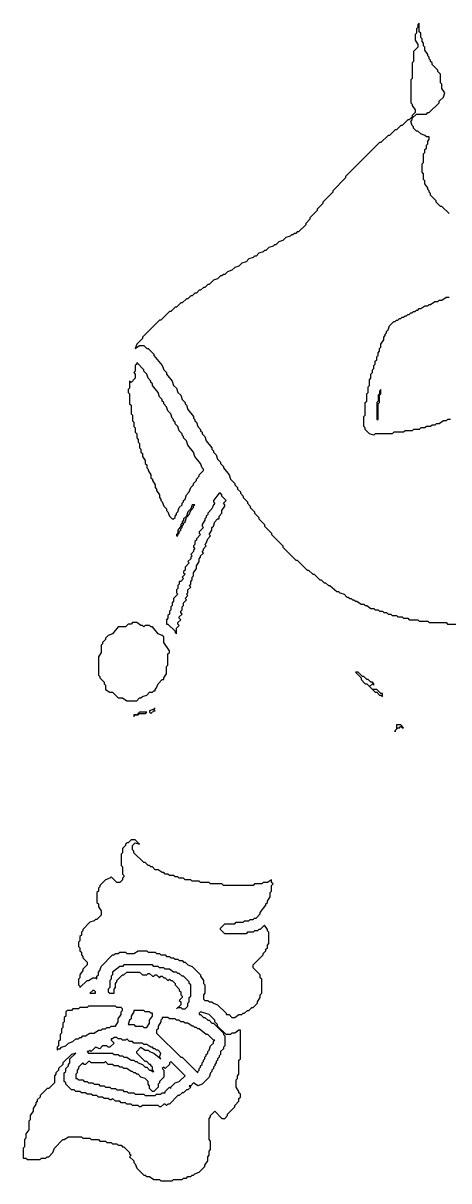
# Model space of a CAD drawing. Header units: millimetres. Extents: x 2.8 to 56.1, y 5.4 to 83.2.
# Drawn here: x 2.85 to 21.02, y 5.76 to 55.15 of the extents above; entities that cross this region are included whole.
import ezdxf

# ---------------------------------------------------------------- set-up
doc = ezdxf.new("R2010")
doc.units = ezdxf.units.MM
doc.layers.add('FILL_WHITE', color=7, linetype='Continuous')

msp = doc.modelspace()

# ---------------------------------------------------------------- linework, layer by layer
at = {"layer": 'FILL_WHITE'}
for points in [[(21.028, 47.03), (20.725, 47.333), (20.664, 47.333), (20.483, 47.515), (20.483, 47.576), (20.24, 47.818), (20.24, 47.879), (20.18, 47.939), (20.18, 48), (20.119, 48.061), (20.119, 48.121), (19.998, 48.303), (19.998, 48.424), (19.937, 48.485), (19.937, 48.727), (19.877, 48.788), (19.877, 49.152), (19.937, 49.212), (19.937, 49.576), (19.998, 49.636), (19.998, 49.758), (20.058, 49.818), (20.058, 49.939), (20.119, 50), (20.119, 50.121), (20.18, 50.182), (20.18, 50.303), (20.058, 50.303), (19.998, 50.364), (19.816, 50.424), (19.695, 50.545), (19.634, 50.545), (19.513, 50.667), (19.513, 50.727), (19.452, 50.788), (19.392, 50.97), (19.452, 51.03), (19.452, 51.091), (19.634, 51.273), (20.058, 51.273), (20.119, 51.333), (20.18, 51.333), (20.604, 51.758), (20.604, 51.818), (20.786, 52), (20.846, 52.182), (20.725, 52.364), (20.725, 52.545), (20.664, 52.606), (20.664, 52.97), (20.543, 53.091), (20.543, 53.152), (20.301, 53.394), (20.301, 53.455), (20.24, 53.515), (20.24, 53.576), (20.18, 53.636), (20.18, 53.697), (20.119, 53.758), (20.119, 53.818), (19.998, 54), (19.998, 54.121), (19.937, 54.182), (19.937, 54.303), (19.877, 54.364), (19.877, 54.485), (19.816, 54.545), (19.816, 54.727), (19.755, 54.788), (19.755, 55.152), (19.695, 55.091), (19.695, 54.97), (19.634, 54.909), (19.634, 54.727), (19.574, 54.667), (19.574, 54.424), (19.695, 54.242), (19.695, 54.121), (19.513, 53.939), (19.513, 53.515), (19.452, 53.455), (19.452, 52.788), (19.392, 52.727), (19.392, 51.758), (19.452, 51.697), (19.452, 51.636), (19.574, 51.455), (19.574, 51.333), (19.452, 51.212), (19.452, 51.152), (19.331, 51.03), (19.271, 51.03), (19.028, 50.788), (18.968, 50.788), (18.786, 50.606), (18.725, 50.606), (18.483, 50.364), (18.422, 50.364), (18.119, 50.061), (18.059, 50.061), (16.604, 48.606), (16.604, 48.545), (16.059, 48), (16.059, 47.939), (15.635, 47.515), (15.635, 47.455), (15.392, 47.212), (15.392, 47.152), (15.089, 46.848), (15.089, 46.788), (14.908, 46.606), (14.908, 46.545), (14.605, 46.242), (14.544, 46.242), (14.483, 46.182), (14.423, 46.182), (14.362, 46.121), (14.302, 46.121), (14.241, 46.061), (14.059, 46), (13.938, 45.879), (13.756, 45.818), (13.635, 45.697), (13.574, 45.697), (13.514, 45.636), (13.332, 45.576), (13.211, 45.455), (13.15, 45.455), (13.09, 45.394), (12.908, 45.333), (12.787, 45.212), (12.726, 45.212), (12.665, 45.152), (12.484, 45.091), (12.362, 44.97), (12.181, 44.909), (12.059, 44.788), (11.878, 44.727), (11.756, 44.606), (11.575, 44.545), (11.453, 44.424), (11.393, 44.424), (11.332, 44.364), (11.272, 44.364), (11.15, 44.242), (10.969, 44.182), (10.787, 44), (10.726, 44), (10.605, 43.879), (10.544, 43.879), (10.423, 43.758), (10.363, 43.758), (10.241, 43.636), (10.181, 43.636), (10.06, 43.515), (9.999, 43.515), (9.878, 43.394), (9.817, 43.394), (9.636, 43.212), (9.575, 43.212), (9.393, 43.03), (9.333, 43.03), (9.151, 42.848), (9.09, 42.848), (8.727, 42.485), (8.666, 42.485), (7.939, 41.758), (7.939, 41.697), (7.696, 41.455), (7.636, 41.273), (7.818, 41.394), (7.999, 41.394), (8.121, 41.273), (8.181, 41.273), (8.424, 41.03), (8.424, 40.97), (8.787, 40.545), (8.848, 40.364), (8.969, 40.242), (8.969, 40.182), (9.211, 39.879), (9.272, 39.697), (9.393, 39.576), (9.454, 39.394), (9.575, 39.273), (9.636, 39.091), (9.757, 38.97), (9.757, 38.909), (9.817, 38.848), (9.878, 38.667), (10.12, 38.364), (10.12, 38.303), (10.181, 38.242), (10.181, 38.182), (10.241, 38.121), (10.302, 37.939), (10.423, 37.818), (10.423, 37.758), (10.484, 37.697), (10.484, 37.636), (10.605, 37.515), (10.666, 37.333), (10.908, 37.03), (10.908, 36.97), (10.969, 36.909), (10.969, 36.848), (11.09, 36.727), (11.15, 36.545), (11.272, 36.424), (11.272, 36.364), (11.393, 36.242), (11.393, 36.182), (11.635, 35.879), (11.696, 35.697), (11.878, 35.515), (11.878, 35.455), (11.999, 35.333), (11.999, 35.273), (12.12, 35.152), (12.12, 35.091), (12.241, 34.97), (12.241, 34.909), (12.423, 34.727), (12.423, 34.667), (12.544, 34.545), (12.544, 34.485), (12.726, 34.303), (12.726, 34.242), (12.908, 34.061), (12.908, 34), (13.15, 33.758), (13.15, 33.697), (13.453, 33.394), (13.453, 33.333), (13.938, 32.848), (13.938, 32.788), (14.483, 32.242), (14.544, 32.242), (14.968, 31.818), (15.029, 31.818), (15.211, 31.636), (15.271, 31.636), (15.514, 31.394), (15.574, 31.394), (15.695, 31.273), (15.756, 31.273), (15.877, 31.152), (15.938, 31.152), (16.241, 30.909), (16.301, 30.909), (16.362, 30.848), (16.544, 30.788), (16.665, 30.667), (16.726, 30.667), (16.786, 30.606), (16.847, 30.606), (16.907, 30.545), (16.968, 30.545), (17.029, 30.485), (17.089, 30.485), (17.271, 30.364), (17.392, 30.364), (17.453, 30.303), (17.513, 30.303), (17.695, 30.182), (17.816, 30.182), (17.877, 30.121), (17.998, 30.121), (18.059, 30.061), (18.18, 30.061), (18.24, 30), (18.362, 30), (18.422, 29.939), (18.543, 29.939), (18.604, 29.879), (18.786, 29.879), (18.846, 29.818), (19.028, 29.818), (19.089, 29.758), (19.271, 29.758), (19.331, 29.697), (19.695, 29.697), (19.755, 29.636), (20.119, 29.636), (20.18, 29.576), (20.907, 29.576), (20.967, 29.515), (21.573, 29.515)], [(21.089, 38.242), (20.967, 38.242), (20.907, 38.182), (20.786, 38.182), (20.604, 38.061), (20.483, 38.061), (20.422, 38), (20.301, 38), (20.24, 37.939), (20.058, 37.939), (19.998, 37.879), (19.816, 37.879), (19.755, 37.818), (19.513, 37.818), (19.452, 37.758), (19.149, 37.758), (19.089, 37.697), (18.665, 37.697), (18.604, 37.636), (17.877, 37.636), (17.816, 37.576), (17.634, 37.636), (17.453, 37.818), (17.453, 37.879), (17.392, 37.939), (17.392, 38.364), (17.453, 38.424), (17.453, 38.97), (17.513, 39.03), (17.513, 39.333), (17.574, 39.394), (17.574, 39.636), (17.634, 39.697), (17.634, 39.939), (17.695, 40), (17.695, 40.182), (17.756, 40.242), (17.756, 40.364), (17.816, 40.424), (17.816, 40.545), (17.877, 40.606), (17.877, 40.727), (17.937, 40.788), (17.937, 40.909), (17.998, 40.97), (17.998, 41.091), (18.059, 41.152), (18.059, 41.273), (18.119, 41.333), (18.119, 41.455), (18.24, 41.636), (18.24, 41.758), (18.301, 41.818), (18.301, 41.879), (18.362, 41.939), (18.362, 42), (18.422, 42.061), (18.483, 42.242), (18.665, 42.424), (18.725, 42.424), (18.786, 42.485), (18.846, 42.485), (18.907, 42.545), (18.968, 42.545), (19.028, 42.606), (19.089, 42.606), (19.149, 42.667), (19.21, 42.667), (19.271, 42.727), (19.331, 42.727), (19.392, 42.788), (19.452, 42.788), (19.513, 42.848), (19.574, 42.848), (19.634, 42.909), (19.695, 42.909), (19.755, 42.97), (19.816, 42.97), (19.998, 43.091), (20.119, 43.091), (20.18, 43.152), (20.24, 43.152), (20.422, 43.273), (20.543, 43.273), (20.604, 43.333), (20.725, 43.333), (20.907, 43.455), (21.028, 43.455)]]:
    msp.add_lwpolyline(points, dxfattribs=at)
for points in [[(7.696, 40.667), (7.696, 40.606), (7.636, 40.545), (7.636, 40.303), (7.575, 40.242), (7.636, 40.182), (7.636, 40), (7.454, 39.818), (7.393, 39.879), (7.393, 39.576), (7.333, 39.515), (7.333, 39.394), (7.393, 39.333), (7.393, 38.909), (7.454, 38.848), (7.454, 38.485), (7.515, 38.424), (7.515, 38.182), (7.575, 38.121), (7.575, 37.939), (7.636, 37.879), (7.636, 37.697), (7.696, 37.636), (7.696, 37.455), (7.757, 37.394), (7.757, 37.273), (7.818, 37.212), (7.818, 37.03), (7.878, 36.97), (7.878, 36.848), (7.939, 36.788), (7.939, 36.667), (8.06, 36.485), (8.06, 36.364), (8.121, 36.303), (8.121, 36.182), (8.181, 36.121), (8.181, 36.061), (8.302, 35.879), (8.302, 35.758), (8.363, 35.697), (8.363, 35.636), (8.484, 35.455), (8.484, 35.333), (8.545, 35.273), (8.545, 35.212), (8.666, 35.03), (8.666, 34.909), (8.727, 34.848), (8.727, 34.788), (8.787, 34.727), (8.848, 34.545), (8.969, 34.424), (8.969, 34.364), (9.03, 34.303), (9.09, 34.121), (9.211, 34), (9.272, 34), (9.333, 34.061), (9.333, 34.121), (9.393, 34.182), (9.393, 34.242), (9.454, 34.303), (9.514, 34.485), (9.636, 34.606), (9.636, 34.667), (9.696, 34.727), (9.696, 34.788), (9.757, 34.848), (9.817, 35.03), (9.939, 35.152), (9.999, 35.333), (10.12, 35.455), (10.12, 35.515), (10.241, 35.636), (10.241, 35.697), (10.363, 35.818), (10.363, 35.879), (10.544, 36.061), (10.544, 36.121), (10.484, 36.182), (10.423, 36.364), (10.181, 36.667), (10.12, 36.848), (9.878, 37.152), (9.817, 37.333), (9.696, 37.455), (9.696, 37.515), (9.636, 37.576), (9.636, 37.636), (9.514, 37.758), (9.454, 37.939), (9.333, 38.061), (9.333, 38.121), (9.272, 38.182), (9.272, 38.242), (9.211, 38.303), (9.151, 38.485), (9.03, 38.606), (8.969, 38.788), (8.848, 38.909), (8.848, 38.97), (8.787, 39.03), (8.787, 39.091), (8.666, 39.212), (8.605, 39.394), (8.363, 39.697), (8.363, 39.758), (8.302, 39.818), (8.302, 39.879), (8.181, 40), (8.121, 40.182), (7.999, 40.303), (7.999, 40.364)], [(18.119, 39.515), (18.059, 39.455), (18.059, 39.333), (17.998, 39.273), (17.998, 39.03), (17.937, 38.97), (17.937, 38.242), (17.998, 38.242), (17.998, 38.909), (18.059, 38.97), (18.059, 39.273), (18.119, 39.333)], [(11.272, 35.091), (11.211, 35.091), (10.969, 34.788), (10.969, 34.727), (11.029, 34.667), (10.969, 34.606), (10.908, 34.424), (10.726, 34.242), (10.726, 34.182), (10.666, 34.121), (10.666, 34.061), (10.605, 34), (10.605, 33.939), (10.484, 33.758), (10.484, 33.697), (10.544, 33.636), (10.363, 33.455), (10.363, 33.394), (10.423, 33.333), (10.241, 33.152), (10.241, 33.091), (10.181, 33.03), (10.181, 32.909), (10.12, 32.848), (10.12, 32.788), (10.181, 32.727), (10.12, 32.667), (10.12, 32.606), (9.999, 32.485), (10.06, 32.424), (9.999, 32.364), (9.999, 32.303), (9.878, 32.182), (9.939, 32.121), (9.757, 31.939), (9.757, 31.818), (9.696, 31.758), (9.696, 31.697), (9.757, 31.636), (9.636, 31.515), (9.696, 31.455), (9.575, 31.333), (9.514, 31.333), (9.514, 31.212), (9.454, 31.152), (9.454, 31.03), (9.393, 30.97), (9.393, 30.848), (9.454, 30.788), (9.272, 30.606), (9.272, 30.485), (9.211, 30.424), (9.211, 30.303), (9.151, 30.242), (9.151, 30.121), (9.09, 30.061), (9.09, 29.939), (9.03, 29.879), (9.03, 29.758), (8.969, 29.697), (8.969, 29.515), (9.03, 29.515), (9.333, 29.212), (9.333, 29.152), (9.393, 29.091), (9.393, 29.333), (9.514, 29.455), (9.454, 29.515), (9.454, 29.576), (9.575, 29.697), (9.514, 29.758), (9.514, 29.818), (9.636, 29.939), (9.575, 30), (9.575, 30.061), (9.636, 30.121), (9.636, 30.242), (9.696, 30.303), (9.696, 30.424), (9.817, 30.545), (9.757, 30.606), (9.878, 30.727), (9.817, 30.788), (9.878, 30.848), (9.878, 30.97), (9.999, 31.091), (9.939, 31.152), (9.999, 31.212), (9.999, 31.333), (10.06, 31.394), (10.06, 31.515), (10.12, 31.576), (10.12, 31.697), (10.241, 31.879), (10.241, 32), (10.363, 32.182), (10.363, 32.303), (10.423, 32.364), (10.423, 32.424), (10.544, 32.545), (10.484, 32.606), (10.544, 32.667), (10.544, 32.727), (10.666, 32.848), (10.605, 32.909), (10.666, 32.97), (10.726, 33.152), (10.847, 33.273), (10.787, 33.333), (10.908, 33.515), (10.908, 33.636), (10.969, 33.697), (11.029, 33.879), (11.15, 34), (11.211, 34), (11.211, 34.121), (11.332, 34.242), (11.332, 34.364), (11.453, 34.545), (11.453, 34.606), (11.393, 34.667), (11.514, 34.788), (11.332, 34.97), (11.332, 35.03)], [(10.181, 34.606), (10.06, 34.606), (9.999, 34.424), (9.878, 34.303), (9.817, 34.121), (9.696, 34), (9.696, 33.939), (9.636, 33.879), (9.636, 33.818), (9.575, 33.758), (9.575, 33.697), (9.454, 33.515), (9.454, 33.394), (9.393, 33.333), (9.393, 33.273), (9.454, 33.273), (9.454, 33.333), (9.514, 33.394), (9.514, 33.455), (9.575, 33.515), (9.575, 33.576), (9.636, 33.636), (9.636, 33.697), (9.696, 33.758), (9.696, 33.818), (9.757, 33.879), (9.817, 34.061), (9.939, 34.182), (9.999, 34.364), (10.12, 34.485), (10.12, 34.545)], [(7.696, 29.576), (7.515, 29.576), (7.454, 29.515), (7.333, 29.515), (7.212, 29.394), (6.909, 29.394), (6.666, 29.091), (6.484, 29.03), (6.363, 28.909), (6.363, 28.848), (6.242, 28.727), (6.242, 28.667), (6.181, 28.606), (6.181, 28.303), (6.06, 28.121), (6.06, 27.333), (6.121, 27.273), (6.121, 27.212), (6.303, 27.03), (6.303, 26.97), (6.363, 26.909), (6.363, 26.727), (6.545, 26.606), (6.666, 26.606), (6.909, 26.364), (7.09, 26.364), (7.272, 26.242), (7.696, 26.242), (7.818, 26.364), (7.878, 26.364), (7.939, 26.424), (8.121, 26.485), (8.242, 26.606), (8.363, 26.606), (8.424, 26.667), (8.484, 26.667), (8.484, 26.727), (8.545, 26.788), (8.605, 26.97), (8.787, 27.152), (8.848, 27.152), (8.848, 27.212), (8.969, 27.394), (8.969, 27.697), (9.03, 27.758), (9.03, 28.242), (9.09, 28.303), (9.09, 28.364), (8.848, 28.727), (8.848, 28.97), (8.787, 29.03), (8.605, 29.091), (8.363, 29.394), (8.302, 29.394), (8.242, 29.455), (8.06, 29.455), (7.999, 29.394), (7.939, 29.455), (7.878, 29.455)], [(17.029, 27.455), (17.271, 27.212), (17.271, 27.152), (17.453, 26.97), (17.513, 26.97), (17.877, 26.606), (17.937, 26.606), (18.059, 26.485), (18.119, 26.485), (18.18, 26.424), (18.18, 26.545), (18.119, 26.545), (17.937, 26.727), (17.756, 26.727), (17.634, 26.848), (17.756, 26.97), (17.816, 26.909), (17.816, 26.97), (17.756, 27.03), (17.695, 27.03), (17.574, 27.152), (17.513, 27.152), (17.392, 27.273), (17.331, 27.273), (17.15, 27.455)], [(8.121, 25.758), (7.818, 25.758), (7.696, 25.636), (7.575, 25.636), (7.575, 25.576), (7.636, 25.636), (7.757, 25.636), (7.818, 25.697), (8.06, 25.697)], [(8.484, 25.939), (8.424, 25.879), (8.242, 25.818), (8.242, 25.758), (8.302, 25.697), (8.424, 25.818), (8.484, 25.818), (8.424, 25.879)], [(18.725, 24.909), (18.725, 24.97), (18.846, 25.091), (18.907, 25.091), (18.968, 25.152), (19.028, 25.091), (19.089, 25.091), (18.968, 25.212), (18.786, 25.212), (18.786, 25.03), (18.725, 24.97)], [(7.272, 20.182), (7.212, 20.121), (7.212, 20.061), (7.09, 19.939), (7.09, 19.758), (7.03, 19.697), (7.03, 19.212), (7.09, 19.152), (7.09, 18.848), (7.151, 18.788), (7.151, 18.727), (7.09, 18.667), (7.09, 18.606), (6.969, 18.485), (6.848, 18.485), (6.606, 18.727), (6.545, 18.667), (6.363, 18.606), (6.121, 18.364), (6.121, 18.303), (6.06, 18.242), (6.06, 18.121), (6, 18.061), (6, 17.636), (6.06, 17.576), (6.06, 17.455), (6.181, 17.273), (6.181, 17.091), (6, 16.909), (5.939, 16.909), (5.878, 16.848), (5.697, 16.788), (5.394, 16.485), (5.394, 16.424), (5.333, 16.364), (5.333, 16.242), (5.272, 16.182), (5.272, 16), (5.212, 15.939), (5.212, 15.758), (5.272, 15.697), (5.272, 15.576), (5.333, 15.515), (5.333, 15.394), (5.394, 15.333), (5.394, 15.273), (5.575, 15.091), (5.575, 14.97), (5.394, 14.788), (5.394, 14.727), (5.272, 14.545), (5.272, 14.424), (5.212, 14.364), (5.212, 14.121), (5.272, 14.061), (5.272, 14), (5.575, 14.303), (5.636, 14.303), (5.818, 14.424), (5.939, 14.424), (6, 14.364), (6, 14.485), (6.06, 14.545), (6.06, 14.667), (6.121, 14.727), (6.181, 14.909), (6.666, 15.394), (6.727, 15.394), (6.787, 15.455), (6.909, 15.455), (6.969, 15.515), (7.212, 15.515), (7.272, 15.455), (7.575, 15.455), (7.757, 15.576), (8.121, 15.576), (8.181, 15.515), (8.484, 15.515), (8.545, 15.455), (8.666, 15.455), (8.727, 15.394), (8.908, 15.394), (8.969, 15.333), (9.09, 15.333), (9.151, 15.273), (9.272, 15.273), (9.333, 15.212), (9.454, 15.212), (9.514, 15.152), (9.636, 15.152), (9.696, 15.091), (9.757, 15.091), (9.878, 14.97), (10.06, 14.909), (10.423, 14.545), (10.423, 14.485), (10.544, 14.303), (10.544, 14.182), (10.605, 14.121), (10.605, 13.758), (10.544, 13.697), (10.544, 13.515), (10.605, 13.455), (10.726, 13.455), (10.787, 13.394), (10.908, 13.394), (10.969, 13.333), (11.15, 13.273), (11.514, 12.909), (11.514, 12.848), (11.635, 12.848), (11.756, 12.727), (11.878, 12.727), (12.059, 12.848), (12.181, 12.848), (12.241, 12.909), (12.302, 12.909), (12.423, 13.03), (12.484, 13.03), (12.605, 13.152), (12.665, 13.152), (12.847, 13.333), (12.847, 13.394), (12.968, 13.576), (12.968, 13.697), (13.029, 13.758), (13.029, 14.364), (12.968, 14.424), (12.968, 14.545), (12.665, 14.848), (12.665, 14.97), (13.09, 15.394), (13.09, 15.455), (13.211, 15.576), (13.211, 15.636), (13.271, 15.697), (13.271, 15.818), (13.332, 15.879), (13.332, 16.364), (13.271, 16.424), (13.271, 16.485), (13.15, 16.667), (12.968, 16.485), (12.908, 16.485), (12.847, 16.424), (12.726, 16.424), (12.665, 16.364), (12.423, 16.364), (12.362, 16.303), (11.453, 16.303), (11.272, 16.485), (11.272, 16.545), (11.453, 16.727), (11.878, 16.727), (11.938, 16.788), (12.241, 16.788), (12.302, 16.848), (12.484, 16.848), (12.544, 16.909), (12.665, 16.909), (12.726, 16.97), (12.787, 16.97), (12.968, 17.152), (12.968, 17.212), (13.211, 17.515), (13.211, 17.576), (13.271, 17.636), (13.271, 17.697), (13.393, 17.879), (13.393, 18.061), (13.453, 18.121), (13.453, 18.364), (13.514, 18.424), (13.453, 18.485), (13.453, 18.606), (13.271, 18.485), (13.09, 18.485), (13.029, 18.424), (12.726, 18.424), (12.665, 18.364), (11.393, 18.364), (11.332, 18.424), (10.847, 18.424), (10.787, 18.485), (10.423, 18.485), (10.363, 18.545), (10.06, 18.545), (9.999, 18.606), (9.757, 18.606), (9.696, 18.667), (9.514, 18.667), (9.454, 18.727), (9.333, 18.727), (9.272, 18.788), (9.09, 18.788), (9.03, 18.848), (8.908, 18.848), (8.848, 18.909), (8.787, 18.909), (8.605, 19.03), (8.484, 19.03), (8.363, 19.152), (8.302, 19.152), (8.242, 19.212), (8.181, 19.212), (8.06, 19.333), (7.999, 19.333), (7.575, 19.758), (7.575, 19.818), (7.515, 19.879), (7.515, 20.061), (7.636, 20.182), (7.818, 20.121), (7.636, 20.303), (7.454, 20.303), (7.333, 20.182)], [(6.666, 14.667), (6.666, 14.545), (6.606, 14.485), (6.606, 14.364), (6.545, 14.303), (6.545, 14), (6.484, 13.939), (6.484, 13.818), (6.545, 13.758), (6.727, 13.758), (6.727, 13.939), (6.787, 14), (6.787, 14.182), (6.848, 14.242), (6.848, 14.303), (7.09, 14.545), (7.151, 14.545), (7.272, 14.667), (7.818, 14.667), (7.939, 14.545), (8.121, 14.545), (8.181, 14.606), (8.242, 14.606), (8.363, 14.485), (8.424, 14.485), (8.484, 14.545), (8.545, 14.545), (8.666, 14.424), (8.727, 14.485), (8.787, 14.485), (8.848, 14.424), (8.908, 14.424), (9.03, 14.303), (9.09, 14.364), (9.151, 14.303), (9.211, 14.303), (9.333, 14.182), (9.333, 14.121), (9.514, 13.939), (9.514, 13.879), (9.575, 13.818), (9.575, 13.697), (9.636, 13.636), (9.636, 13.576), (9.514, 13.455), (9.575, 13.394), (9.575, 13.273), (9.393, 13.091), (9.454, 13.152), (9.575, 13.152), (9.636, 13.091), (9.757, 13.091), (9.878, 13.212), (9.878, 13.333), (9.939, 13.394), (9.939, 13.576), (9.999, 13.636), (9.999, 14.121), (9.939, 14.182), (9.939, 14.242), (9.696, 14.485), (9.636, 14.485), (9.514, 14.606), (9.454, 14.606), (9.393, 14.667), (9.272, 14.667), (9.09, 14.788), (8.908, 14.788), (8.848, 14.848), (8.666, 14.848), (8.605, 14.909), (8.424, 14.909), (8.363, 14.97), (7.151, 14.97), (7.09, 14.909), (6.969, 14.909)], [(5.939, 13.818), (5.878, 13.879), (5.818, 13.879), (5.697, 13.758), (5.939, 13.758)], [(12.12, 12.182), (12.059, 12.182), (11.878, 12.061), (11.756, 12.061), (11.696, 12), (11.514, 12), (11.15, 12.364), (11.15, 12.424), (11.029, 12.545), (11.029, 12.606), (10.787, 12.848), (10.423, 12.97), (10.363, 12.909), (10.363, 12.848), (10.423, 12.848), (10.544, 12.727), (10.605, 12.727), (10.726, 12.606), (10.787, 12.606), (10.908, 12.485), (10.969, 12.485), (11.393, 12.061), (11.393, 12), (11.453, 11.939), (11.453, 11.515), (11.393, 11.455), (11.393, 11.394), (11.272, 11.273), (11.272, 11.152), (11.211, 11.091), (11.211, 11.03), (11.15, 10.97), (11.15, 10.909), (11.09, 10.848), (11.09, 10.788), (11.029, 10.727), (11.029, 10.667), (10.969, 10.606), (10.969, 10.545), (10.908, 10.485), (10.908, 10.424), (10.847, 10.364), (10.787, 10.182), (10.484, 9.879), (10.302, 9.818), (10.12, 9.939), (9.999, 9.818), (9.939, 9.818), (9.999, 9.758), (9.878, 9.636), (9.817, 9.636), (9.696, 9.515), (9.636, 9.515), (9.514, 9.394), (9.454, 9.394), (9.09, 9.03), (9.03, 9.03), (8.969, 8.97), (8.908, 9.03), (8.848, 9.03), (8.727, 8.909), (8.666, 8.909), (8.605, 8.97), (7.939, 8.97), (7.878, 8.909), (7.818, 8.909), (7.757, 8.97), (7.515, 8.97), (7.454, 9.03), (7.272, 9.03), (7.212, 9.091), (7.03, 9.091), (6.969, 9.152), (6.787, 9.152), (6.666, 9.273), (6.606, 9.212), (6.545, 9.212), (6.484, 9.273), (6.303, 9.273), (6.242, 9.333), (6.06, 9.333), (6, 9.394), (5.818, 9.394), (5.757, 9.455), (5.575, 9.455), (5.515, 9.515), (5.333, 9.515), (5.272, 9.576), (5.091, 9.576), (5.03, 9.636), (4.909, 9.636), (4.666, 9.879), (4.666, 9.939), (4.606, 10), (4.606, 10.364), (4.666, 10.424), (4.666, 10.545), (4.788, 10.667), (4.788, 10.727), (4.848, 10.788), (4.848, 10.97), (5.091, 11.212), (4.909, 11.152), (4.545, 10.788), (4.545, 10.727), (4.363, 10.545), (4.363, 10.485), (4.242, 10.364), (4.242, 10.303), (4.182, 10.242), (4.182, 9.939), (3.939, 9.697), (3.879, 9.697), (3.576, 9.394), (3.576, 9.333), (3.454, 9.212), (3.454, 9.152), (3.394, 9.091), (3.394, 9.03), (3.273, 8.848), (3.273, 8.727), (3.151, 8.545), (3.151, 8.364), (3.091, 8.303), (3.091, 7.939), (2.97, 7.758), (2.97, 7.576), (2.909, 7.515), (2.909, 7.212), (2.849, 7.152), (2.849, 6.727), (2.97, 6.727), (3.03, 6.667), (3.576, 6.667), (3.636, 6.727), (3.818, 6.727), (3.879, 6.788), (3.939, 6.788), (4.121, 6.97), (4.182, 7.152), (4.545, 7.515), (4.606, 7.515), (4.788, 7.636), (5.333, 7.636), (5.394, 7.576), (5.697, 7.576), (5.757, 7.515), (6.06, 7.515), (6.121, 7.455), (6.363, 7.455), (6.424, 7.394), (6.606, 7.394), (6.666, 7.333), (6.848, 7.333), (6.909, 7.273), (7.03, 7.273), (7.09, 7.212), (7.151, 7.212), (7.393, 6.97), (7.393, 6.909), (7.454, 6.848), (7.393, 6.788), (7.575, 6.606), (7.575, 6.545), (7.636, 6.485), (7.696, 6.303), (7.999, 6), (8.06, 6), (8.121, 5.939), (8.242, 5.939), (8.424, 5.818), (8.666, 5.818), (8.727, 5.758), (9.211, 5.758), (9.272, 5.818), (9.636, 5.818), (9.696, 5.879), (9.817, 5.879), (9.878, 5.939), (9.999, 5.939), (10.06, 6), (10.12, 6), (10.181, 6.061), (10.363, 6.121), (10.605, 6.364), (10.605, 6.424), (10.726, 6.606), (10.726, 6.788), (10.787, 6.848), (10.787, 7.03), (10.847, 7.091), (10.847, 7.455), (10.787, 7.515), (10.787, 8.424), (10.847, 8.485), (10.847, 8.545), (11.029, 8.727), (11.332, 8.424), (11.453, 8.424), (11.575, 8.545), (11.575, 8.606), (11.878, 8.909), (11.878, 8.97), (12.059, 9.152), (12.059, 9.273), (12.12, 9.333), (12.12, 9.455), (12.059, 9.515), (12.059, 9.576), (11.938, 9.758), (11.938, 10.061), (11.999, 10.121), (11.999, 10.242), (12.059, 10.303), (12.059, 10.909), (12.12, 10.97)], [(7.09, 13.091), (7.03, 13.152), (6.848, 13.152), (6.787, 13.212), (5.636, 13.212), (5.575, 13.152), (5.272, 13.152), (5.212, 13.091), (4.969, 13.091), (4.909, 13.03), (4.727, 13.03), (4.666, 12.97), (4.666, 12.788), (4.606, 12.727), (4.606, 12.545), (4.545, 12.485), (4.545, 12.303), (4.485, 12.242), (4.485, 12.061), (4.424, 12), (4.424, 11.758), (4.363, 11.697), (4.363, 11.515), (4.303, 11.455), (4.303, 11.333), (4.363, 11.394), (4.424, 11.394), (4.485, 11.455), (4.666, 11.515), (4.788, 11.636), (4.969, 11.697), (5.091, 11.818), (5.212, 11.818), (5.272, 11.879), (5.333, 11.879), (5.394, 11.939), (5.515, 11.939), (5.697, 12.061), (5.878, 12.061), (6.06, 12.182), (6.181, 12.182), (6.242, 12.242), (6.363, 12.242), (6.424, 12.303), (6.545, 12.303), (6.606, 12.364), (6.787, 12.364), (6.909, 12.545), (6.909, 12.667), (7.03, 12.848), (7.03, 12.97), (7.09, 13.03)], [(7.575, 13.03), (7.575, 12.97), (7.454, 12.788), (7.454, 12.667), (7.393, 12.606), (7.333, 12.424), (7.575, 12.424), (7.636, 12.364), (7.939, 12.364), (7.999, 12.303), (8.121, 12.303), (8.242, 12.485), (8.242, 12.606), (8.363, 12.788), (8.363, 12.909), (8.302, 12.909), (8.242, 12.97), (8.06, 12.97), (7.999, 13.03)], [(8.787, 12.727), (8.787, 12.667), (8.727, 12.606), (8.727, 12.545), (8.605, 12.364), (8.605, 12.242), (8.545, 12.182), (8.545, 12.061), (9.575, 11.03), (9.636, 11.03), (10.302, 10.364), (10.302, 10.424), (10.363, 10.485), (10.363, 10.545), (10.423, 10.606), (10.423, 10.667), (10.484, 10.727), (10.484, 10.788), (10.544, 10.848), (10.544, 10.909), (10.605, 10.97), (10.605, 11.03), (10.666, 11.091), (10.666, 11.152), (10.726, 11.212), (10.726, 11.273), (10.787, 11.333), (10.847, 11.515), (10.969, 11.636), (10.969, 11.697), (11.029, 11.758), (10.969, 11.758), (10.726, 12), (10.666, 12), (10.363, 12.242), (10.302, 12.242), (10.241, 12.303), (10.181, 12.303), (10.12, 12.364), (10.06, 12.364), (9.878, 12.485), (9.757, 12.485), (9.696, 12.545), (9.575, 12.545), (9.514, 12.606), (9.393, 12.606), (9.333, 12.667), (9.09, 12.667), (9.03, 12.727)], [(5.575, 11.273), (5.636, 11.212), (6.666, 11.212), (6.727, 11.152), (6.909, 11.152), (6.969, 11.091), (7.09, 11.091), (7.151, 11.03), (7.272, 11.03), (7.454, 10.909), (7.575, 10.909), (7.636, 10.848), (7.696, 10.848), (7.757, 10.788), (7.939, 10.727), (8.06, 10.606), (8.121, 10.606), (8.242, 10.485), (8.302, 10.485), (8.363, 10.424), (8.424, 10.424), (8.363, 10.485), (8.363, 10.606), (8.302, 10.667), (8.302, 10.727), (8.242, 10.727), (8.121, 10.848), (8.06, 10.848), (7.696, 11.212), (7.696, 11.273), (7.878, 11.455), (8.06, 11.333), (8.181, 11.333), (8.242, 11.273), (8.424, 11.212), (8.727, 10.97), (8.666, 11.03), (8.727, 11.212), (8.605, 11.333), (8.545, 11.333), (8.484, 11.394), (8.424, 11.394), (8.363, 11.455), (8.302, 11.455), (8.121, 11.576), (7.999, 11.576), (7.939, 11.636), (7.575, 11.636), (7.515, 11.697), (7.393, 11.697), (7.272, 11.818), (7.212, 11.758), (7.09, 11.758), (7.03, 11.818), (6.909, 11.818), (6.848, 11.879), (6.727, 11.879), (6.666, 11.818), (6.606, 11.818), (6.606, 11.758), (6.727, 11.636), (6.545, 11.455), (6.484, 11.455), (6.424, 11.515), (6.242, 11.515), (6.121, 11.394), (5.939, 11.455), (5.757, 11.273), (5.697, 11.333), (5.636, 11.273)], [(5.091, 10.121), (5.151, 10.121), (5.212, 10.061), (5.394, 10.061), (5.454, 10), (5.575, 10), (5.636, 9.939), (5.818, 9.939), (5.878, 9.879), (6.06, 9.879), (6.121, 9.818), (6.303, 9.818), (6.363, 9.758), (6.545, 9.758), (6.606, 9.697), (6.787, 9.697), (6.848, 9.636), (7.09, 9.636), (7.151, 9.576), (7.272, 9.576), (7.333, 9.515), (7.575, 9.515), (7.636, 9.455), (7.999, 9.455), (8.06, 9.394), (8.484, 9.394), (8.545, 9.455), (8.727, 9.455), (8.787, 9.515), (8.908, 9.515), (8.908, 9.576), (9.09, 9.758), (9.151, 9.697), (9.151, 9.758), (9.333, 9.939), (9.514, 10), (9.757, 10.242), (9.151, 10.848), (9.09, 10.788), (9.09, 10.727), (8.908, 10.545), (8.848, 10.606), (8.787, 10.545), (8.848, 10.485), (8.848, 10.182), (8.666, 10), (8.666, 9.939), (8.605, 9.879), (8.605, 9.758), (8.424, 9.576), (8.363, 9.576), (8.242, 9.697), (8.242, 9.818), (8.181, 9.879), (8.181, 10), (8.06, 10.121), (7.878, 10.182), (7.757, 10.303), (7.696, 10.303), (7.636, 10.364), (7.575, 10.364), (7.515, 10.424), (7.454, 10.424), (7.272, 10.545), (7.151, 10.545), (7.09, 10.606), (6.969, 10.606), (6.909, 10.667), (6.727, 10.667), (6.666, 10.727), (6.484, 10.727), (6.363, 10.848), (6.303, 10.788), (5.757, 10.788), (5.697, 10.848), (5.636, 10.848), (5.515, 10.727), (5.454, 10.727), (5.394, 10.788), (5.212, 10.606), (5.212, 10.545), (5.151, 10.485), (5.151, 10.364), (5.091, 10.303)]]:
    msp.add_lwpolyline(points, close=True, dxfattribs=at)

doc.saveas('drawing.dxf')
